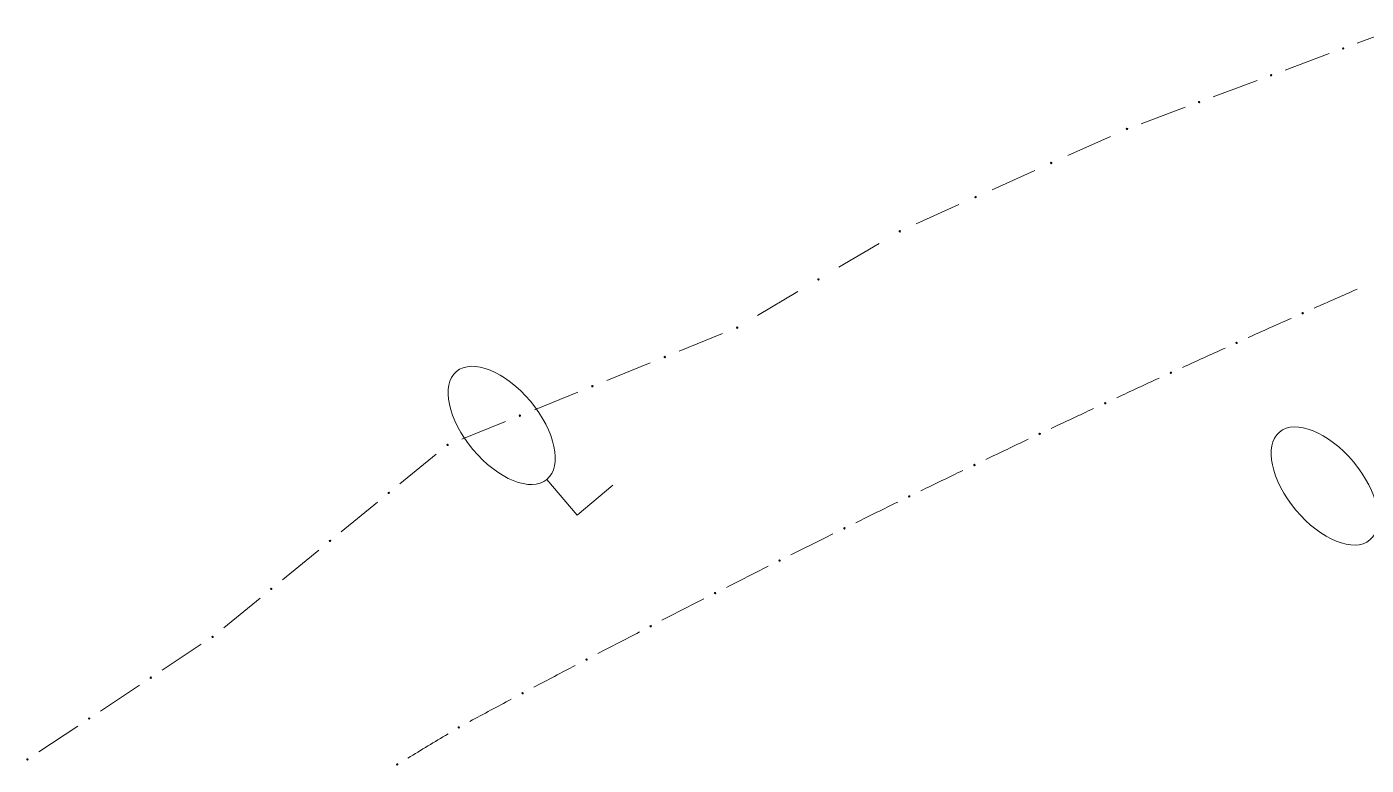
# Model space of a CAD drawing. Header units: metres. Extents: x -10443 to -4073, y -33280 to -26846.
# Drawn here: x -7299.45 to -7285.17, y -28979.94 to -28972.07 of the extents above; entities that cross this region are included whole.
import ezdxf

# ---------------------------------------------------------------- set-up
doc = ezdxf.new("R2010")
doc.units = ezdxf.units.M
doc.header["$MEASUREMENT"] = 0
doc.linetypes.add('CONTINUOUS_1', pattern=[0])
doc.linetypes.add('CONTINUOUS_2', pattern=[0])
doc.layers.add('園路', color=241, linetype='CONTINUOUS_2', lineweight=18)
doc.layers.add('木', color=254, linetype='CONTINUOUS_2', lineweight=18)

msp = doc.modelspace()

# ---------------------------------------------------------------- hatches: boundary and pattern name
at = {"layer": '園路', "linetype": 'CONTINUOUS_1', "lineweight": 18}
for points in [[(-7285.41, -28972.3, 1), (-7285.425, -28972.3, 1)], [(-7286.179, -28972.586, 1), (-7286.194, -28972.586, 1)], [(-7286.947, -28972.872, 1), (-7286.962, -28972.872, 1)], [(-7287.715, -28973.158, 1), (-7287.73, -28973.158, 1)], [(-7288.523, -28973.521, 1), (-7288.538, -28973.521, 1)], [(-7289.33, -28973.885, 1), (-7289.345, -28973.885, 1)], [(-7290.138, -28974.249, 1), (-7290.153, -28974.249, 1)], [(-7291.005, -28974.762, 1), (-7291.02, -28974.762, 1)], [(-7285.842, -28975.123, 1), (-7285.857, -28975.123, 1)], [(-7291.872, -28975.276, 1), (-7291.887, -28975.276, 1)], [(-7286.546, -28975.438, 1), (-7286.561, -28975.438, 1)], [(-7292.644, -28975.589, 1), (-7292.659, -28975.589, 1)], [(-7287.248, -28975.757, 1), (-7287.263, -28975.757, 1)], [(-7293.416, -28975.901, 1), (-7293.431, -28975.901, 1)], [(-7287.948, -28976.081, 1), (-7287.963, -28976.081, 1)], [(-7294.188, -28976.214, 1), (-7294.203, -28976.214, 1)], [(-7288.646, -28976.408, 1), (-7288.661, -28976.408, 1)], [(-7294.96, -28976.526, 1), (-7294.975, -28976.526, 1)], [(-7289.342, -28976.74, 1), (-7289.357, -28976.74, 1)], [(-7295.586, -28977.038, 1), (-7295.601, -28977.038, 1)], [(-7290.037, -28977.075, 1), (-7290.052, -28977.075, 1)], [(-7296.213, -28977.549, 1), (-7296.228, -28977.549, 1)], [(-7290.729, -28977.415, 1), (-7290.744, -28977.415, 1)], [(-7291.419, -28977.759, 1), (-7291.434, -28977.759, 1)], [(-7296.839, -28978.06, 1), (-7296.854, -28978.06, 1)], [(-7292.107, -28978.106, 1), (-7292.122, -28978.106, 1)], [(-7292.794, -28978.458, 1), (-7292.809, -28978.458, 1)], [(-7297.466, -28978.572, 1), (-7297.481, -28978.572, 1)], [(-7293.478, -28978.814, 1), (-7293.493, -28978.814, 1)], [(-7298.123, -28979.007, 1), (-7298.138, -28979.007, 1)], [(-7294.16, -28979.173, 1), (-7294.175, -28979.173, 1)], [(-7298.781, -28979.442, 1), (-7298.796, -28979.442, 1)], [(-7294.84, -28979.537, 1), (-7294.855, -28979.537, 1)], [(-7299.438, -28979.878, 1), (-7299.453, -28979.878, 1)], [(-7295.497, -28979.932, 1), (-7295.512, -28979.932, 1)]]:
    msp.add_hatch(color=256, dxfattribs=at).paths.add_polyline_path(points, flags=0)

# ---------------------------------------------------------------- linework, layer by layer
for p, q in [((-7284.799, -28972.069), (-7285.268, -28972.244)), ((-7285.568, -28972.355), (-7286.036, -28972.53)), ((-7286.336, -28972.641), (-7286.805, -28972.816)), ((-7287.104, -28972.927), (-7287.573, -28973.102)), ((-7287.899, -28973.237), (-7288.354, -28973.442)), ((-7288.706, -28973.6), (-7289.162, -28973.806)), ((-7289.514, -28973.964), (-7289.969, -28974.17)), ((-7290.364, -28974.378), (-7290.794, -28974.633)), ((-7291.231, -28974.892), (-7291.661, -28975.147)), ((-7292.034, -28975.338), (-7292.497, -28975.526)), ((-7292.806, -28975.651), (-7293.269, -28975.839)), ((-7293.578, -28975.964), (-7294.041, -28976.151)), ((-7294.35, -28976.276), (-7294.813, -28976.464)), ((-7295.087, -28976.624), (-7295.474, -28976.94)), ((-7295.713, -28977.135), (-7296.101, -28977.451)), ((-7296.34, -28977.647), (-7296.727, -28977.963)), ((-7296.966, -28978.158), (-7297.354, -28978.474)), ((-7297.594, -28978.651), (-7298.011, -28978.928)), ((-7298.251, -28979.087), (-7298.668, -28979.363)), ((-7298.908, -28979.522), (-7299.325, -28979.798))]:
    msp.add_line(p, q, dxfattribs=at)
for centre in [(-7285.418, -28972.3), (-7286.186, -28972.586), (-7286.954, -28972.872), (-7287.723, -28973.158), (-7288.53, -28973.521), (-7289.338, -28973.885), (-7290.145, -28974.249), (-7291.012, -28974.762), (-7285.85, -28975.123), (-7291.879, -28975.276), (-7286.554, -28975.438), (-7292.651, -28975.589), (-7287.255, -28975.757), (-7293.423, -28975.901), (-7287.955, -28976.081), (-7294.195, -28976.214), (-7288.654, -28976.408), (-7294.967, -28976.526), (-7289.35, -28976.74), (-7295.594, -28977.038), (-7290.044, -28977.075), (-7296.22, -28977.549), (-7290.736, -28977.415), (-7291.427, -28977.759), (-7296.847, -28978.06), (-7292.115, -28978.106), (-7292.801, -28978.458), (-7297.473, -28978.572), (-7293.485, -28978.814), (-7298.131, -28979.007), (-7294.167, -28979.173), (-7298.788, -28979.442), (-7294.847, -28979.537), (-7299.446, -28979.878), (-7295.504, -28979.932)]:
    msp.add_circle(centre, 0.0075, dxfattribs=at)
for centre, radius, start, end in [((-7232.11, -29096.037), 132.319, 113.68733, 113.90383), ((-7232.11, -29096.037), 132.319, 114.02123, 114.23774), ((-7232.11, -29096.037), 132.319, 114.35514, 114.57164), ((-7232.11, -29096.037), 132.319, 114.68904, 114.90555), ((-7232.11, -29096.037), 132.319, 115.02294, 115.23945), ((-7232.11, -29096.037), 132.319, 115.35685, 115.57335), ((-7232.11, -29096.037), 132.319, 115.69075, 115.90726), ((-7232.11, -29096.037), 132.319, 116.02465, 116.24116), ((-7232.11, -29096.037), 132.319, 116.35856, 116.57506), ((-7232.11, -29096.037), 132.319, 116.69246, 116.90897), ((-7232.11, -29096.037), 132.319, 117.02637, 117.24287), ((-7232.11, -29096.037), 132.319, 117.36027, 117.57678), ((-7232.11, -29096.037), 132.319, 117.69417, 117.91068), ((-7232.11, -29096.037), 132.319, 118.02808, 118.24458), ((-7212.127, -29117.777), 161.099, 120.94312, 121.12095)]:
    msp.add_arc(centre, radius, start, end, dxfattribs=at)
at = {"layer": '木', "linetype": 'CONTINUOUS_1', "lineweight": 18}
for p, q in [((-7293.586, -28977.276), (-7293.908, -28976.893)), ((-7293.203, -28976.954), (-7293.586, -28977.276))]:
    msp.add_line(p, q, dxfattribs=at)
for centre in [(-7294.39, -28976.318), (-7285.615, -28976.964)]:
    msp.add_ellipse(centre, major_axis=(-0.482, 0.575), ratio=0.533333, dxfattribs=at)

doc.saveas('drawing.dxf')
